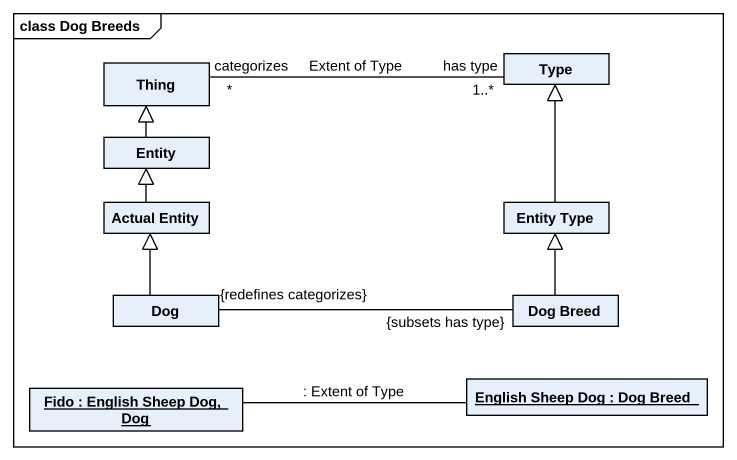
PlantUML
@startuml
mainframe class Dog Breeds
hide circle
hide empty members
class Thing
class Type
class "Entity" as Entity_
class "Actual Entity" as Actual_Entity
class "Entity Type" as Entity_Type
class Dog
class "Dog Breed" as Dog_Breed
object "English Sheep Dog : Dog Breed" as English_Sheep_Dog
object "Fido : English Sheep Dog, Dog" as Fido
Type "has type\n1..*" -left- "categorizes\n*" Thing : Extent of Type
Entity_ -up-|> Thing
Actual_Entity -up-|> Entity_
Entity_Type -up-|> Type
Dog -up-|> Actual_Entity
Dog "{redefines categorizes}" -right- "{subsets has type}" Dog_Breed
Dog_Breed -up-|> Entity_Type
Fido -right- English_Sheep_Dog : : Extent of Type
@enduml
